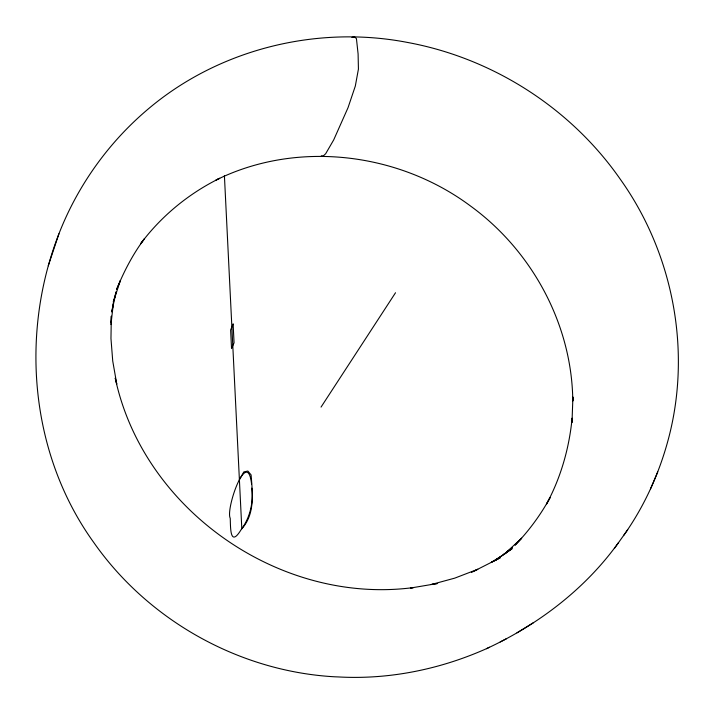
<?xml version="1.0" encoding="UTF-8"?>
<svg xmlns="http://www.w3.org/2000/svg" width="714" height="714" viewBox="0 0 714 714"><rect width="100%" height="100%" fill="white"/><g stroke="black" fill="none" stroke-linecap="round" stroke-linejoin="round"><path stroke-width="1.07" d="M111.009 322.425L111.33 316.115L110.965 338.472L112.723 360.963L116.775 384.15L115.24 378.099C143.344 510.001 280.129 605.213 413.522 587.56L410.639 588.033M110.965 324.513L113.374 303.263L111.768 311.75M111.821 311.777L116.132 291.812L113.276 302.209L120.318 280.638L116.632 289.375C123.897 271.57 132.75 254.389 144.29 238.949L140.506 243.911M623.536 535.643C643.974 506.931 658.817 474.364 668.027 440.386C692.071 351.681 673.427 253.488 620.038 178.884L619.154 177.616C569.968 107.769 492.99 58.61 409.095 42.742L407.56 42.456C317.078 24.91 219.171 49.087 148.583 108.68C108.831 142.024 77.755 185.47 58.932 233.799C19.751 334.197 30.14 454.202 93.721 542.417C148.405 620.618 239.601 671.562 334.928 676.81L338.507 676.943C389.219 679.746 440.119 669.321 486.421 648.705L489.483 647.232M48.266 265.822L58.932 233.799M650.472 489.01L657.755 471.874M239.386 479.612L243.867 471.883L247.874 471.044L251.096 474.908C252.497 493.142 255.219 513.937 241.814 528.753L224.41 175.626M321.041 407.096L395.52 292.749M486.421 648.705C538.133 624.741 585.248 589.041 618.583 542.497M614.379 548.459L627.731 529.681M140.533 243.893C161.212 216.128 188.683 193.583 219.716 178.295L215.976 180.098C297.086 139.864 398.796 152.448 470.722 206.167C532.171 250.944 572.092 324.683 572.789 401.054L572.914 396.984L571.994 422.465L572.119 418.172C569.245 448.106 560.838 477.586 546.522 504.084L550.039 497.676C540.587 514.981 528.797 530.975 515.089 545.148L521.666 538.195L503.986 554.448L512.447 547.584L502.843 555.046L512 548.78L494.668 560.713L501.853 555.822L491.357 562.284L500.095 557.902L474.498 570.888M533.429 622.697L516.972 632.845M506.503 638.691L500.246 641.931M471.374 572.494L477.827 569.263L454.756 578.135L431.265 584.525L437.62 583.472L410.952 587.97M351.904 37.431L354.492 36.789L356.438 38.627L358.098 53.952L358.428 69.062L355.322 86.055L348.013 107.725L333.697 139.899L325.673 153.715L323.353 155.884L321.318 155.831M251.56 483.949C247.276 446.661 225.463 509.055 230.211 518.221C230.667 526.182 229.622 548.432 241.002 529.859C249.936 517.936 253.595 502.843 251.774 488.135M233.13 324.049L230.622 329.922L231.532 348.548L234.058 342.827L233.13 324.049"/></g></svg>
